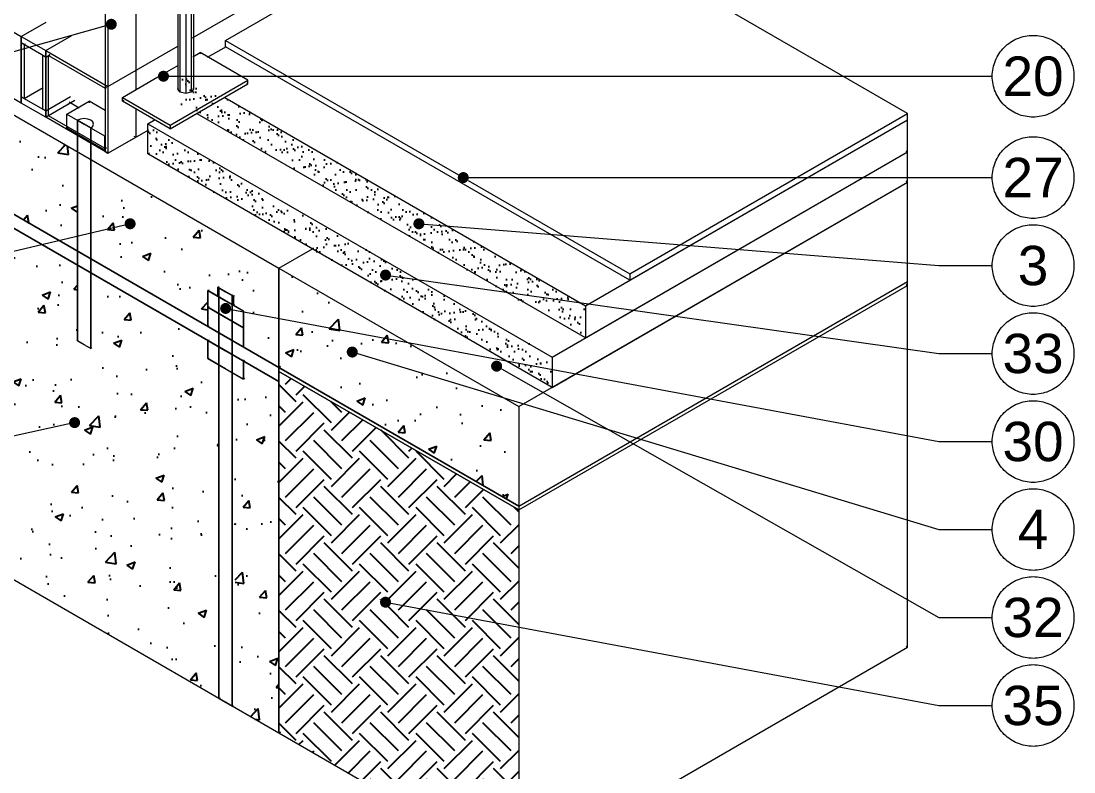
# Model space of a CAD drawing. Header units: millimetres. Extents: x 0 to 297, y 0 to 420.
# Drawn here: x 90.3 to 157.3, y 58.6 to 106.4 of the extents above; entities that cross this region are included whole.
import ezdxf

# ---------------------------------------------------------------- set-up
doc = ezdxf.new("R2010")
doc.units = ezdxf.units.MM
for name, color, linetype in [('1-CORTE-LINEAS', 7, 'Continuous'), ('2-DETALLES-ARISTAS', 7, 'Continuous'), ('2-DETALLES-RAYADOS', 8, 'Continuous'), ('3-TEXTOS', 7, 'Continuous')]:
    doc.layers.add(name, color=color, linetype=linetype)
doc.styles.add('ARIAL', font='arial.ttf')

msp = doc.modelspace()

# ---------------------------------------------------------------- hatches: boundary and pattern name
at = {"layer": '2-DETALLES-RAYADOS'}
h = msp.add_hatch(dxfattribs=at)
h.set_pattern_fill('AR-CONC', scale=0.03)
h.paths.add_polyline_path([(93.838, 91.765), (93.838, 98.093), (78.317, 107.054), (78.317, 100.726)])
h = msp.add_hatch(dxfattribs=at)
h.set_pattern_fill('AR-SAND', scale=0.02)
h.paths.add_polyline_path([(126.188, 88.275), (126.188, 88.275), (100.449, 103.135), (100.449, 101.094), (100.449, 101.094), (126.188, 86.233)])
h.paths.add_polyline_path([(115.929, 93.468), (115.924, 93.434), (115.916, 93.401), (115.904, 93.368), (115.89, 93.337), (115.872, 93.308), (115.852, 93.28), (115.829, 93.255), (115.803, 93.232), (115.776, 93.211), (115.746, 93.194), (115.715, 93.179), (115.683, 93.167), (115.649, 93.159), (115.616, 93.154), (115.581, 93.152), (115.547, 93.154), (115.513, 93.159), (115.48, 93.167), (115.447, 93.179), (115.416, 93.194), (115.387, 93.211), (115.359, 93.232), (115.334, 93.255), (115.31, 93.28), (115.29, 93.308), (115.273, 93.337), (115.258, 93.368), (115.246, 93.401), (115.238, 93.434), (115.233, 93.468), (115.231, 93.502), (115.233, 93.537), (115.238, 93.571), (115.246, 93.604), (115.258, 93.636), (115.273, 93.668), (115.29, 93.697), (115.31, 93.724), (115.334, 93.75), (115.359, 93.773), (115.387, 93.793), (115.416, 93.811), (115.447, 93.826), (115.48, 93.837), (115.513, 93.846), (115.547, 93.851), (115.581, 93.852), (115.616, 93.851), (115.649, 93.846), (115.683, 93.837), (115.715, 93.826), (115.746, 93.811), (115.776, 93.793), (115.803, 93.773), (115.829, 93.75), (115.852, 93.724), (115.872, 93.697), (115.89, 93.668), (115.904, 93.636), (115.916, 93.604), (115.924, 93.571), (115.929, 93.537), (115.931, 93.502)])
h = msp.add_hatch(dxfattribs=at)
h.set_pattern_fill('AR-CONC', scale=0.03)
h.paths.add_polyline_path([(93.838, 86.05), (93.838, 90.867), (83.926, 96.589), (78.317, 99.828), (78.317, 77.456), (102.854, 63.29), (102.854, 84.519), (102.146, 84.927), (102.146, 86.07), (102.854, 85.662), (102.854, 85.662), (94.862, 90.276), (94.862, 85.805), (94.817, 85.672), (94.686, 85.56), (93.838, 86.05)])
h.paths.add_polyline_path([(82.266, 87.555), (82.258, 87.522), (82.246, 87.49), (82.232, 87.459), (82.214, 87.429), (82.194, 87.402), (82.171, 87.376), (82.145, 87.353), (82.118, 87.333), (82.088, 87.315), (82.057, 87.3), (82.025, 87.289), (81.991, 87.28), (81.958, 87.275), (81.923, 87.274), (81.889, 87.275), (81.855, 87.28), (81.822, 87.289), (81.789, 87.3), (81.758, 87.315), (81.729, 87.333), (81.701, 87.353), (81.676, 87.376), (81.652, 87.402), (81.632, 87.429), (81.614, 87.459), (81.6, 87.49), (81.588, 87.522), (81.58, 87.555), (81.575, 87.589), (81.573, 87.624), (81.575, 87.658), (81.58, 87.692), (81.588, 87.725), (81.6, 87.758), (81.614, 87.789), (81.632, 87.818), (81.652, 87.846), (81.676, 87.871), (81.701, 87.894), (81.729, 87.915), (81.758, 87.932), (81.789, 87.947), (81.822, 87.959), (81.855, 87.967), (81.889, 87.972), (81.923, 87.974), (81.958, 87.972), (81.991, 87.967), (82.025, 87.959), (82.057, 87.947), (82.088, 87.932), (82.118, 87.915), (82.145, 87.894), (82.171, 87.871), (82.194, 87.846), (82.214, 87.818), (82.232, 87.789), (82.246, 87.758), (82.258, 87.725), (82.266, 87.692), (82.271, 87.658), (82.273, 87.624), (82.271, 87.589)])
h.paths.add_polyline_path([(94.009, 80.812), (94.004, 80.779), (93.996, 80.745), (93.984, 80.713), (93.97, 80.682), (93.952, 80.652), (93.932, 80.625), (93.908, 80.599), (93.883, 80.576), (93.855, 80.556), (93.826, 80.538), (93.795, 80.523), (93.762, 80.512), (93.729, 80.503), (93.695, 80.498), (93.661, 80.497), (93.627, 80.498), (93.593, 80.503), (93.56, 80.512), (93.527, 80.523), (93.496, 80.538), (93.466, 80.556), (93.439, 80.576), (93.414, 80.599), (93.39, 80.625), (93.37, 80.652), (93.352, 80.682), (93.338, 80.713), (93.326, 80.745), (93.318, 80.779), (93.313, 80.812), (93.311, 80.847), (93.313, 80.881), (93.318, 80.915), (93.326, 80.948), (93.338, 80.981), (93.352, 81.012), (93.37, 81.041), (93.39, 81.069), (93.414, 81.094), (93.439, 81.118), (93.466, 81.138), (93.496, 81.155), (93.527, 81.17), (93.56, 81.182), (93.593, 81.19), (93.627, 81.195), (93.661, 81.197), (93.695, 81.195), (93.729, 81.19), (93.762, 81.182), (93.795, 81.17), (93.826, 81.155), (93.855, 81.138), (93.883, 81.118), (93.908, 81.094), (93.932, 81.069), (93.952, 81.041), (93.97, 81.012), (93.984, 80.981), (93.996, 80.948), (94.004, 80.915), (94.009, 80.881), (94.011, 80.847)])
h = msp.add_hatch(dxfattribs=at)
h.set_pattern_fill('AR-SAND', scale=0.02)
h.paths.add_polyline_path([(124.067, 83.09), (124.067, 85.009), (98.328, 99.869), (98.328, 97.95), (124.067, 83.09)])
h.paths.add_polyline_path([(113.808, 90.202), (113.803, 90.168), (113.795, 90.135), (113.783, 90.103), (113.768, 90.071), (113.751, 90.042), (113.731, 90.015), (113.707, 89.989), (113.682, 89.966), (113.654, 89.945), (113.625, 89.928), (113.594, 89.913), (113.561, 89.901), (113.528, 89.893), (113.494, 89.888), (113.46, 89.886), (113.425, 89.888), (113.392, 89.893), (113.358, 89.901), (113.326, 89.913), (113.295, 89.928), (113.265, 89.945), (113.238, 89.966), (113.212, 89.989), (113.189, 90.015), (113.169, 90.042), (113.151, 90.071), (113.136, 90.103), (113.125, 90.135), (113.117, 90.168), (113.112, 90.202), (113.11, 90.236), (113.112, 90.271), (113.117, 90.305), (113.125, 90.338), (113.136, 90.37), (113.151, 90.402), (113.169, 90.431), (113.189, 90.458), (113.212, 90.484), (113.238, 90.507), (113.265, 90.528), (113.295, 90.545), (113.326, 90.56), (113.358, 90.571), (113.392, 90.58), (113.425, 90.585), (113.46, 90.586), (113.494, 90.585), (113.528, 90.58), (113.561, 90.571), (113.594, 90.56), (113.625, 90.545), (113.654, 90.528), (113.682, 90.507), (113.707, 90.484), (113.731, 90.458), (113.751, 90.431), (113.768, 90.402), (113.783, 90.37), (113.795, 90.338), (113.803, 90.305), (113.808, 90.271), (113.81, 90.236)])
h = msp.add_hatch(dxfattribs=at)
h.set_pattern_fill('AR-CONC', scale=0.03)
h.paths.add_polyline_path([(102.146, 86.968), (102.146, 88.193), (102.146, 89.254), (102.864, 89.493), (102.888, 89.493), (103.097, 89.563), (103.459, 89.563), (103.668, 89.493), (103.692, 89.493), (104.409, 89.254), (104.823, 88.84), (104.823, 88.362), (104.823, 88.362), (104.823, 88.362), (104.823, 88.362), (104.823, 87.779), (104.823, 87.779), (104.823, 87.301), (104.823, 87.301), (104.823, 87.301), (104.823, 86.076), (104.613, 85.866), (104.823, 85.656), (104.823, 85.423), (106.672, 84.355), (106.672, 90.683), (94.862, 97.502), (94.862, 91.174)])
h.paths.add_polyline_path([(97.532, 93.401), (97.52, 93.368), (97.505, 93.337), (97.488, 93.308), (97.467, 93.28), (97.444, 93.255), (97.418, 93.232), (97.391, 93.211), (97.362, 93.194), (97.33, 93.179), (97.298, 93.167), (97.265, 93.159), (97.231, 93.154), (97.197, 93.152), (97.162, 93.154), (97.128, 93.159), (97.095, 93.167), (97.063, 93.179), (97.031, 93.194), (97.002, 93.211), (96.975, 93.232), (96.949, 93.255), (96.926, 93.28), (96.905, 93.308), (96.888, 93.337), (96.873, 93.368), (96.861, 93.401), (96.853, 93.434), (96.848, 93.468), (96.847, 93.502), (96.848, 93.537), (96.853, 93.571), (96.861, 93.604), (96.873, 93.636), (96.888, 93.668), (96.905, 93.697), (96.926, 93.724), (96.949, 93.75), (96.975, 93.773), (97.002, 93.793), (97.031, 93.811), (97.063, 93.826), (97.095, 93.837), (97.128, 93.846), (97.162, 93.851), (97.197, 93.852), (97.231, 93.851), (97.265, 93.846), (97.298, 93.837), (97.33, 93.826), (97.362, 93.811), (97.391, 93.793), (97.418, 93.773), (97.444, 93.75), (97.467, 93.724), (97.488, 93.697), (97.505, 93.668), (97.52, 93.636), (97.532, 93.604), (97.54, 93.571), (97.545, 93.537), (97.547, 93.502), (97.545, 93.468), (97.54, 93.434)])
h = msp.add_hatch(dxfattribs=at)
h.set_pattern_fill('AR-CONC', scale=0.03)
h.paths.add_polyline_path([(106.672, 84.355), (106.672, 84.355), (121.945, 75.537), (121.945, 81.865), (121.945, 81.865), (121.945, 81.865), (121.945, 81.865), (106.672, 90.683), (106.672, 84.355), (106.672, 84.355)])
h.paths.add_polyline_path([(111.687, 85.303), (111.682, 85.269), (111.674, 85.236), (111.662, 85.204), (111.647, 85.172), (111.63, 85.143), (111.609, 85.116), (111.586, 85.09), (111.56, 85.067), (111.533, 85.046), (111.504, 85.029), (111.472, 85.014), (111.44, 85.002), (111.407, 84.994), (111.373, 84.989), (111.339, 84.987), (111.304, 84.989), (111.27, 84.994), (111.237, 85.002), (111.205, 85.014), (111.173, 85.029), (111.144, 85.046), (111.117, 85.067), (111.091, 85.09), (111.068, 85.116), (111.047, 85.143), (111.03, 85.172), (111.015, 85.204), (111.004, 85.236), (110.995, 85.269), (110.99, 85.303), (110.989, 85.337), (110.99, 85.372), (110.995, 85.406), (111.004, 85.439), (111.015, 85.471), (111.03, 85.503), (111.047, 85.532), (111.068, 85.559), (111.091, 85.585), (111.117, 85.608), (111.144, 85.629), (111.173, 85.646), (111.205, 85.661), (111.237, 85.673), (111.27, 85.681), (111.304, 85.686), (111.339, 85.687), (111.373, 85.686), (111.407, 85.681), (111.44, 85.672), (111.472, 85.661), (111.504, 85.646), (111.533, 85.629), (111.56, 85.608), (111.586, 85.585), (111.609, 85.559), (111.63, 85.532), (111.647, 85.503), (111.662, 85.471), (111.674, 85.439), (111.682, 85.406), (111.687, 85.372), (111.689, 85.337)])
h = msp.add_hatch(dxfattribs=at)
h.set_pattern_fill('AR-CONC', scale=0.03)
h.paths.add_polyline_path([(104.409, 84.764), (103.878, 85.07), (103.878, 85.07), (104.409, 84.764), (104.409, 83.62), (103.878, 83.927), (103.878, 63.045), (103.832, 62.912), (103.702, 62.8), (106.672, 61.085), (106.672, 61.085), (106.672, 83.457), (104.823, 84.525), (104.823, 84.035), (104.409, 83.62)])
h = msp.add_hatch(dxfattribs=at)
h.set_pattern_fill('EARTH', scale=0.4, angle=45)
h.paths.add_polyline_path([(106.672, 84.11), (106.672, 84.11), (106.672, 61.085), (121.945, 52.267), (121.945, 75.292)])
h.paths.add_polyline_path([(113.808, 69.381), (113.803, 69.348), (113.795, 69.314), (113.783, 69.282), (113.768, 69.251), (113.751, 69.221), (113.731, 69.194), (113.707, 69.168), (113.682, 69.145), (113.654, 69.125), (113.625, 69.107), (113.594, 69.093), (113.561, 69.081), (113.528, 69.073), (113.494, 69.068), (113.46, 69.066), (113.425, 69.068), (113.392, 69.073), (113.358, 69.081), (113.326, 69.093), (113.295, 69.107), (113.265, 69.125), (113.238, 69.145), (113.212, 69.168), (113.189, 69.194), (113.169, 69.221), (113.151, 69.251), (113.136, 69.282), (113.125, 69.314), (113.117, 69.348), (113.112, 69.381), (113.11, 69.416), (113.112, 69.45), (113.117, 69.484), (113.125, 69.517), (113.136, 69.55), (113.151, 69.581), (113.169, 69.61), (113.189, 69.638), (113.212, 69.663), (113.238, 69.687), (113.265, 69.707), (113.295, 69.725), (113.326, 69.739), (113.358, 69.751), (113.392, 69.759), (113.425, 69.764), (113.46, 69.766), (113.494, 69.764), (113.528, 69.759), (113.561, 69.751), (113.594, 69.739), (113.625, 69.725), (113.654, 69.707), (113.682, 69.687), (113.707, 69.663), (113.731, 69.638), (113.751, 69.61), (113.768, 69.581), (113.783, 69.55), (113.795, 69.517), (113.803, 69.484), (113.808, 69.45), (113.81, 69.416)])
at = {"layer": '3-TEXTOS'}
h = msp.add_hatch(color=7, dxfattribs=at)
h.dxf.hatch_style = 1
h.paths.add_polyline_path([(96.344, 106.199), (96.343, 106.164), (96.338, 106.131), (96.329, 106.097), (96.318, 106.065), (96.303, 106.034), (96.285, 106.004), (96.265, 105.977), (96.242, 105.951), (96.216, 105.928), (96.189, 105.908), (96.16, 105.89), (96.128, 105.875), (96.096, 105.864), (96.063, 105.855), (96.029, 105.85), (95.994, 105.849), (95.96, 105.85), (95.926, 105.855), (95.893, 105.864), (95.86, 105.875), (95.829, 105.89), (95.8, 105.908), (95.772, 105.928), (95.747, 105.951), (95.724, 105.977), (95.703, 106.004), (95.686, 106.034), (95.671, 106.065), (95.659, 106.097), (95.651, 106.131), (95.646, 106.164), (95.644, 106.199), (95.646, 106.233), (95.651, 106.267), (95.659, 106.3), (95.671, 106.333), (95.686, 106.364), (95.703, 106.393), (95.724, 106.421), (95.747, 106.446), (95.772, 106.47), (95.8, 106.49), (95.829, 106.507), (95.86, 106.522), (95.893, 106.534), (95.926, 106.542), (95.96, 106.547), (95.994, 106.549), (96.029, 106.547), (96.063, 106.542), (96.096, 106.534), (96.128, 106.522), (96.16, 106.507), (96.189, 106.49), (96.216, 106.47), (96.242, 106.446), (96.265, 106.421), (96.285, 106.393), (96.303, 106.364), (96.318, 106.333), (96.329, 106.3), (96.338, 106.267), (96.343, 106.233)])
h = msp.add_hatch(color=7, dxfattribs=at)
h.dxf.hatch_style = 1
h.paths.add_polyline_path([(99.668, 102.892), (99.666, 102.858), (99.661, 102.824), (99.653, 102.791), (99.641, 102.758), (99.626, 102.727), (99.609, 102.698), (99.588, 102.67), (99.565, 102.645), (99.54, 102.621), (99.512, 102.601), (99.483, 102.583), (99.452, 102.569), (99.419, 102.557), (99.386, 102.549), (99.352, 102.544), (99.318, 102.542), (99.283, 102.544), (99.25, 102.549), (99.216, 102.557), (99.184, 102.569), (99.153, 102.583), (99.123, 102.601), (99.096, 102.621), (99.07, 102.645), (99.047, 102.67), (99.027, 102.698), (99.009, 102.727), (98.994, 102.758), (98.983, 102.791), (98.974, 102.824), (98.969, 102.858), (98.968, 102.892), (98.969, 102.926), (98.974, 102.96), (98.983, 102.993), (98.994, 103.026), (99.009, 103.057), (99.027, 103.087), (99.047, 103.114), (99.07, 103.14), (99.096, 103.163), (99.123, 103.183), (99.153, 103.201), (99.184, 103.215), (99.216, 103.227), (99.25, 103.235), (99.283, 103.24), (99.318, 103.242), (99.352, 103.24), (99.386, 103.235), (99.419, 103.227), (99.452, 103.215), (99.483, 103.201), (99.512, 103.183), (99.54, 103.163), (99.565, 103.14), (99.588, 103.114), (99.609, 103.087), (99.626, 103.057), (99.641, 103.026), (99.653, 102.993), (99.661, 102.96), (99.666, 102.926)])
h = msp.add_hatch(color=7, dxfattribs=at)
h.dxf.hatch_style = 1
h.paths.add_polyline_path([(118.76, 96.442), (118.758, 96.407), (118.753, 96.373), (118.745, 96.34), (118.733, 96.308), (118.718, 96.277), (118.701, 96.247), (118.68, 96.22), (118.657, 96.194), (118.631, 96.171), (118.604, 96.151), (118.575, 96.133), (118.543, 96.118), (118.511, 96.107), (118.478, 96.098), (118.444, 96.093), (118.41, 96.092), (118.375, 96.093), (118.341, 96.098), (118.308, 96.107), (118.276, 96.118), (118.244, 96.133), (118.215, 96.151), (118.188, 96.171), (118.162, 96.194), (118.139, 96.22), (118.118, 96.247), (118.101, 96.277), (118.086, 96.308), (118.075, 96.34), (118.066, 96.373), (118.061, 96.407), (118.06, 96.442), (118.061, 96.476), (118.066, 96.51), (118.075, 96.543), (118.086, 96.576), (118.101, 96.607), (118.118, 96.636), (118.139, 96.664), (118.162, 96.689), (118.188, 96.712), (118.215, 96.733), (118.244, 96.75), (118.276, 96.765), (118.308, 96.777), (118.341, 96.785), (118.375, 96.79), (118.41, 96.792), (118.444, 96.79), (118.478, 96.785), (118.511, 96.777), (118.543, 96.765), (118.575, 96.75), (118.604, 96.733), (118.631, 96.712), (118.657, 96.689), (118.68, 96.664), (118.701, 96.636), (118.718, 96.607), (118.733, 96.576), (118.745, 96.543), (118.753, 96.51), (118.758, 96.476)])
h = msp.add_hatch(color=7, dxfattribs=at)
h.dxf.hatch_style = 1
h.paths.add_polyline_path([(97.547, 93.502), (97.545, 93.468), (97.54, 93.434), (97.532, 93.401), (97.52, 93.368), (97.505, 93.337), (97.488, 93.308), (97.467, 93.28), (97.444, 93.255), (97.418, 93.232), (97.391, 93.211), (97.362, 93.194), (97.33, 93.179), (97.298, 93.167), (97.265, 93.159), (97.231, 93.154), (97.197, 93.152), (97.162, 93.154), (97.128, 93.159), (97.095, 93.167), (97.063, 93.179), (97.031, 93.194), (97.002, 93.211), (96.975, 93.232), (96.949, 93.255), (96.926, 93.28), (96.905, 93.308), (96.888, 93.337), (96.873, 93.368), (96.861, 93.401), (96.853, 93.434), (96.848, 93.468), (96.847, 93.502), (96.848, 93.537), (96.853, 93.571), (96.861, 93.604), (96.873, 93.636), (96.888, 93.668), (96.905, 93.697), (96.926, 93.724), (96.949, 93.75), (96.975, 93.773), (97.002, 93.793), (97.031, 93.811), (97.063, 93.826), (97.095, 93.837), (97.128, 93.846), (97.162, 93.851), (97.197, 93.852), (97.231, 93.851), (97.265, 93.846), (97.298, 93.837), (97.33, 93.826), (97.362, 93.811), (97.391, 93.793), (97.418, 93.773), (97.444, 93.75), (97.467, 93.724), (97.488, 93.697), (97.505, 93.668), (97.52, 93.636), (97.532, 93.604), (97.54, 93.571), (97.545, 93.537)])
h = msp.add_hatch(color=7, dxfattribs=at)
h.dxf.hatch_style = 1
h.paths.add_polyline_path([(115.931, 93.502), (115.929, 93.468), (115.924, 93.434), (115.916, 93.401), (115.904, 93.368), (115.89, 93.337), (115.872, 93.308), (115.852, 93.28), (115.829, 93.255), (115.803, 93.232), (115.776, 93.211), (115.746, 93.194), (115.715, 93.179), (115.683, 93.167), (115.649, 93.159), (115.616, 93.154), (115.581, 93.152), (115.547, 93.154), (115.513, 93.159), (115.48, 93.167), (115.447, 93.179), (115.416, 93.194), (115.387, 93.211), (115.359, 93.232), (115.334, 93.255), (115.31, 93.28), (115.29, 93.308), (115.273, 93.337), (115.258, 93.368), (115.246, 93.401), (115.238, 93.434), (115.233, 93.468), (115.231, 93.502), (115.233, 93.537), (115.238, 93.571), (115.246, 93.604), (115.258, 93.636), (115.273, 93.668), (115.29, 93.697), (115.31, 93.724), (115.334, 93.75), (115.359, 93.773), (115.387, 93.793), (115.416, 93.811), (115.447, 93.826), (115.48, 93.837), (115.513, 93.846), (115.547, 93.851), (115.581, 93.852), (115.616, 93.851), (115.649, 93.846), (115.683, 93.837), (115.715, 93.826), (115.746, 93.811), (115.776, 93.793), (115.803, 93.773), (115.829, 93.75), (115.852, 93.724), (115.872, 93.697), (115.89, 93.668), (115.904, 93.636), (115.916, 93.604), (115.924, 93.571), (115.929, 93.537)])
h = msp.add_hatch(color=7, dxfattribs=at)
h.dxf.hatch_style = 1
h.paths.add_polyline_path([(113.81, 90.236), (113.808, 90.202), (113.803, 90.168), (113.795, 90.135), (113.783, 90.103), (113.768, 90.071), (113.751, 90.042), (113.731, 90.015), (113.707, 89.989), (113.682, 89.966), (113.654, 89.945), (113.625, 89.928), (113.594, 89.913), (113.561, 89.901), (113.528, 89.893), (113.494, 89.888), (113.46, 89.886), (113.425, 89.888), (113.392, 89.893), (113.358, 89.901), (113.326, 89.913), (113.295, 89.928), (113.265, 89.945), (113.238, 89.966), (113.212, 89.989), (113.189, 90.015), (113.169, 90.042), (113.151, 90.071), (113.136, 90.103), (113.125, 90.135), (113.117, 90.168), (113.112, 90.202), (113.11, 90.236), (113.112, 90.271), (113.117, 90.305), (113.125, 90.338), (113.136, 90.37), (113.151, 90.402), (113.169, 90.431), (113.189, 90.458), (113.212, 90.484), (113.238, 90.507), (113.265, 90.528), (113.295, 90.545), (113.326, 90.56), (113.358, 90.571), (113.392, 90.58), (113.425, 90.585), (113.46, 90.586), (113.494, 90.585), (113.528, 90.58), (113.561, 90.571), (113.594, 90.56), (113.625, 90.545), (113.654, 90.528), (113.682, 90.507), (113.707, 90.484), (113.731, 90.458), (113.751, 90.431), (113.768, 90.402), (113.783, 90.37), (113.795, 90.338), (113.803, 90.305), (113.808, 90.271)])
h = msp.add_hatch(color=7, dxfattribs=at)
h.dxf.hatch_style = 1
h.paths.add_polyline_path([(103.628, 88.114), (103.626, 88.079), (103.621, 88.045), (103.613, 88.012), (103.601, 87.98), (103.586, 87.948), (103.569, 87.919), (103.548, 87.892), (103.525, 87.866), (103.5, 87.843), (103.472, 87.823), (103.443, 87.805), (103.412, 87.79), (103.379, 87.779), (103.346, 87.77), (103.312, 87.765), (103.278, 87.764), (103.243, 87.765), (103.209, 87.77), (103.176, 87.779), (103.144, 87.79), (103.112, 87.805), (103.083, 87.823), (103.056, 87.843), (103.03, 87.866), (103.007, 87.892), (102.987, 87.919), (102.969, 87.948), (102.954, 87.98), (102.943, 88.012), (102.934, 88.045), (102.929, 88.079), (102.928, 88.114), (102.929, 88.148), (102.934, 88.182), (102.943, 88.215), (102.954, 88.248), (102.969, 88.279), (102.987, 88.308), (103.007, 88.335), (103.03, 88.361), (103.056, 88.384), (103.083, 88.405), (103.112, 88.422), (103.144, 88.437), (103.176, 88.449), (103.209, 88.457), (103.243, 88.462), (103.278, 88.464), (103.312, 88.462), (103.346, 88.457), (103.379, 88.449), (103.412, 88.437), (103.443, 88.422), (103.472, 88.405), (103.5, 88.384), (103.525, 88.361), (103.548, 88.335), (103.569, 88.308), (103.586, 88.279), (103.601, 88.247), (103.613, 88.215), (103.621, 88.182), (103.626, 88.148)])
h = msp.add_hatch(color=7, dxfattribs=at)
h.dxf.hatch_style = 1
h.paths.add_polyline_path([(111.689, 85.337), (111.687, 85.303), (111.682, 85.269), (111.674, 85.236), (111.662, 85.204), (111.647, 85.172), (111.63, 85.143), (111.609, 85.116), (111.586, 85.09), (111.56, 85.067), (111.533, 85.046), (111.504, 85.029), (111.472, 85.014), (111.44, 85.002), (111.407, 84.994), (111.373, 84.989), (111.339, 84.987), (111.304, 84.989), (111.27, 84.994), (111.237, 85.002), (111.205, 85.014), (111.173, 85.029), (111.144, 85.046), (111.117, 85.067), (111.091, 85.09), (111.068, 85.116), (111.047, 85.143), (111.03, 85.172), (111.015, 85.204), (111.004, 85.236), (110.995, 85.269), (110.99, 85.303), (110.989, 85.337), (110.99, 85.372), (110.995, 85.406), (111.004, 85.439), (111.015, 85.471), (111.03, 85.503), (111.047, 85.532), (111.068, 85.559), (111.091, 85.585), (111.117, 85.608), (111.144, 85.629), (111.173, 85.646), (111.205, 85.661), (111.237, 85.673), (111.27, 85.681), (111.304, 85.686), (111.339, 85.687), (111.373, 85.686), (111.407, 85.681), (111.44, 85.672), (111.472, 85.661), (111.504, 85.646), (111.533, 85.629), (111.56, 85.608), (111.586, 85.585), (111.609, 85.559), (111.63, 85.532), (111.647, 85.503), (111.662, 85.471), (111.674, 85.439), (111.682, 85.406), (111.687, 85.372)])
h = msp.add_hatch(color=7, dxfattribs=at)
h.dxf.hatch_style = 1
h.paths.add_polyline_path([(120.881, 84.439), (120.879, 84.405), (120.874, 84.371), (120.866, 84.338), (120.854, 84.305), (120.839, 84.274), (120.822, 84.245), (120.802, 84.217), (120.778, 84.192), (120.753, 84.169), (120.725, 84.148), (120.696, 84.131), (120.665, 84.116), (120.632, 84.104), (120.599, 84.096), (120.565, 84.091), (120.531, 84.089), (120.496, 84.091), (120.463, 84.096), (120.429, 84.104), (120.397, 84.116), (120.366, 84.131), (120.336, 84.148), (120.309, 84.169), (120.283, 84.192), (120.26, 84.217), (120.24, 84.245), (120.222, 84.274), (120.207, 84.305), (120.196, 84.338), (120.188, 84.371), (120.183, 84.405), (120.181, 84.439), (120.183, 84.474), (120.188, 84.508), (120.196, 84.541), (120.207, 84.573), (120.222, 84.605), (120.24, 84.634), (120.26, 84.661), (120.283, 84.687), (120.309, 84.71), (120.336, 84.73), (120.366, 84.748), (120.397, 84.763), (120.429, 84.774), (120.463, 84.783), (120.496, 84.788), (120.531, 84.789), (120.565, 84.788), (120.599, 84.783), (120.632, 84.774), (120.665, 84.763), (120.696, 84.748), (120.725, 84.73), (120.753, 84.71), (120.778, 84.687), (120.802, 84.661), (120.822, 84.634), (120.839, 84.605), (120.854, 84.573), (120.866, 84.541), (120.874, 84.508), (120.879, 84.474)])
h = msp.add_hatch(color=7, dxfattribs=at)
h.dxf.hatch_style = 1
h.paths.add_polyline_path([(94.011, 80.847), (94.009, 80.812), (94.004, 80.779), (93.996, 80.745), (93.984, 80.713), (93.97, 80.682), (93.952, 80.652), (93.932, 80.625), (93.908, 80.599), (93.883, 80.576), (93.855, 80.556), (93.826, 80.538), (93.795, 80.523), (93.762, 80.512), (93.729, 80.503), (93.695, 80.498), (93.661, 80.497), (93.627, 80.498), (93.593, 80.503), (93.56, 80.512), (93.527, 80.523), (93.496, 80.538), (93.466, 80.556), (93.439, 80.576), (93.414, 80.599), (93.39, 80.625), (93.37, 80.652), (93.352, 80.682), (93.338, 80.713), (93.326, 80.745), (93.318, 80.779), (93.313, 80.812), (93.311, 80.847), (93.313, 80.881), (93.318, 80.915), (93.326, 80.948), (93.338, 80.981), (93.352, 81.012), (93.37, 81.041), (93.39, 81.069), (93.414, 81.094), (93.439, 81.118), (93.466, 81.138), (93.496, 81.155), (93.527, 81.17), (93.56, 81.182), (93.593, 81.19), (93.627, 81.195), (93.661, 81.197), (93.695, 81.195), (93.729, 81.19), (93.762, 81.182), (93.795, 81.17), (93.826, 81.155), (93.855, 81.138), (93.883, 81.118), (93.908, 81.094), (93.932, 81.069), (93.952, 81.041), (93.97, 81.012), (93.984, 80.981), (93.996, 80.948), (94.004, 80.915), (94.009, 80.881)])
h = msp.add_hatch(color=7, dxfattribs=at)
h.dxf.hatch_style = 1
h.paths.add_polyline_path([(113.81, 69.416), (113.808, 69.381), (113.803, 69.348), (113.795, 69.314), (113.783, 69.282), (113.768, 69.251), (113.751, 69.221), (113.731, 69.194), (113.707, 69.168), (113.682, 69.145), (113.654, 69.125), (113.625, 69.107), (113.594, 69.093), (113.561, 69.081), (113.528, 69.073), (113.494, 69.068), (113.46, 69.066), (113.425, 69.068), (113.392, 69.073), (113.358, 69.081), (113.326, 69.093), (113.295, 69.107), (113.265, 69.125), (113.238, 69.145), (113.212, 69.168), (113.189, 69.194), (113.169, 69.221), (113.151, 69.251), (113.136, 69.282), (113.125, 69.314), (113.117, 69.348), (113.112, 69.381), (113.11, 69.416), (113.112, 69.45), (113.117, 69.484), (113.125, 69.517), (113.136, 69.55), (113.151, 69.581), (113.169, 69.61), (113.189, 69.638), (113.212, 69.663), (113.238, 69.687), (113.265, 69.707), (113.295, 69.725), (113.326, 69.739), (113.358, 69.751), (113.392, 69.759), (113.425, 69.764), (113.46, 69.766), (113.494, 69.764), (113.528, 69.759), (113.561, 69.751), (113.594, 69.739), (113.625, 69.725), (113.654, 69.707), (113.682, 69.687), (113.707, 69.663), (113.731, 69.638), (113.751, 69.61), (113.768, 69.581), (113.783, 69.55), (113.795, 69.517), (113.803, 69.484), (113.808, 69.45)])

# ---------------------------------------------------------------- linework, layer by layer
at = {"layer": '1-CORTE-LINEAS', "color": 7, "lineweight": 18}
for points in [[(157.294, 102.892), (157.29, 102.764), (157.281, 102.637), (157.265, 102.511), (157.244, 102.385), (157.216, 102.26), (157.182, 102.137), (157.142, 102.016), (157.096, 101.897), (157.044, 101.78), (156.987, 101.666), (156.924, 101.556), (156.855, 101.448), (156.782, 101.343), (156.703, 101.243), (156.62, 101.146), (156.532, 101.054), (156.439, 100.965), (156.343, 100.882), (156.242, 100.804), (156.138, 100.73), (156.03, 100.662), (155.919, 100.599), (155.805, 100.542), (155.689, 100.49), (155.569, 100.444), (155.448, 100.404), (155.325, 100.37), (155.201, 100.342), (155.075, 100.32), (154.948, 100.305), (154.821, 100.295), (154.694, 100.292), (154.566, 100.295), (154.439, 100.305), (154.312, 100.32), (154.186, 100.342), (154.062, 100.37), (153.939, 100.404), (153.818, 100.444), (153.699, 100.49), (153.582, 100.542), (153.468, 100.599), (153.357, 100.662), (153.249, 100.73), (153.145, 100.804), (153.044, 100.882), (152.948, 100.965), (152.855, 101.054), (152.767, 101.146), (152.684, 101.243), (152.605, 101.343), (152.532, 101.448), (152.463, 101.556), (152.401, 101.666), (152.343, 101.78), (152.291, 101.897), (152.245, 102.016), (152.206, 102.137), (152.172, 102.26), (152.144, 102.385), (152.122, 102.511), (152.106, 102.637), (152.097, 102.764), (152.094, 102.892), (152.097, 103.02), (152.106, 103.147), (152.122, 103.273), (152.144, 103.399), (152.172, 103.524), (152.206, 103.647), (152.246, 103.768), (152.292, 103.887), (152.343, 104.004), (152.401, 104.118), (152.463, 104.229), (152.532, 104.336), (152.605, 104.441), (152.684, 104.541), (152.767, 104.638), (152.855, 104.73), (152.948, 104.819), (153.044, 104.902), (153.145, 104.98), (153.249, 105.054), (153.357, 105.122), (153.468, 105.185), (153.582, 105.242), (153.699, 105.294), (153.818, 105.34), (153.939, 105.38), (154.062, 105.414), (154.186, 105.442), (154.312, 105.464), (154.439, 105.48), (154.566, 105.489), (154.694, 105.492), (154.821, 105.489), (154.948, 105.48), (155.075, 105.464), (155.201, 105.442), (155.325, 105.414), (155.448, 105.38), (155.569, 105.34), (155.689, 105.294), (155.805, 105.242), (155.919, 105.185), (156.03, 105.122), (156.138, 105.054), (156.242, 104.98), (156.343, 104.902), (156.439, 104.819), (156.532, 104.73), (156.62, 104.638), (156.703, 104.541), (156.782, 104.441), (156.855, 104.336), (156.924, 104.229), (156.987, 104.118), (157.044, 104.004), (157.096, 103.887), (157.142, 103.768), (157.182, 103.647), (157.216, 103.524), (157.244, 103.399), (157.265, 103.273), (157.281, 103.147), (157.29, 103.02), (157.294, 102.892)], [(157.294, 96.442), (157.29, 96.314), (157.281, 96.187), (157.265, 96.06), (157.244, 95.935), (157.216, 95.81), (157.182, 95.687), (157.142, 95.566), (157.096, 95.447), (157.044, 95.33), (156.987, 95.216), (156.924, 95.105), (156.855, 94.997), (156.782, 94.893), (156.703, 94.792), (156.62, 94.696), (156.532, 94.603), (156.439, 94.515), (156.343, 94.432), (156.242, 94.353), (156.138, 94.28), (156.03, 94.212), (155.919, 94.149), (155.805, 94.091), (155.689, 94.04), (155.569, 93.994), (155.448, 93.954), (155.325, 93.92), (155.201, 93.892), (155.075, 93.87), (154.948, 93.854), (154.821, 93.845), (154.694, 93.842), (154.566, 93.845), (154.439, 93.854), (154.312, 93.87), (154.186, 93.892), (154.062, 93.92), (153.939, 93.954), (153.818, 93.994), (153.699, 94.04), (153.582, 94.091), (153.468, 94.149), (153.357, 94.212), (153.249, 94.28), (153.145, 94.353), (153.044, 94.432), (152.948, 94.515), (152.855, 94.603), (152.767, 94.696), (152.684, 94.792), (152.605, 94.893), (152.532, 94.997), (152.463, 95.105), (152.401, 95.216), (152.343, 95.33), (152.291, 95.447), (152.245, 95.566), (152.206, 95.687), (152.172, 95.81), (152.144, 95.935), (152.122, 96.06), (152.106, 96.187), (152.097, 96.314), (152.094, 96.442), (152.097, 96.569), (152.106, 96.697), (152.122, 96.823), (152.144, 96.949), (152.172, 97.074), (152.206, 97.197), (152.246, 97.318), (152.292, 97.437), (152.343, 97.554), (152.401, 97.667), (152.463, 97.778), (152.532, 97.886), (152.605, 97.991), (152.684, 98.091), (152.767, 98.188), (152.855, 98.28), (152.948, 98.368), (153.044, 98.452), (153.145, 98.53), (153.249, 98.604), (153.357, 98.672), (153.468, 98.735), (153.582, 98.792), (153.699, 98.844), (153.818, 98.89), (153.939, 98.93), (154.062, 98.964), (154.186, 98.992), (154.312, 99.014), (154.439, 99.029), (154.566, 99.039), (154.694, 99.042), (154.821, 99.039), (154.948, 99.029), (155.075, 99.014), (155.201, 98.992), (155.325, 98.964), (155.448, 98.93), (155.569, 98.89), (155.689, 98.844), (155.805, 98.792), (155.919, 98.735), (156.03, 98.672), (156.138, 98.604), (156.242, 98.53), (156.343, 98.452), (156.439, 98.368), (156.532, 98.28), (156.62, 98.188), (156.703, 98.091), (156.782, 97.991), (156.855, 97.886), (156.924, 97.778), (156.987, 97.667), (157.044, 97.554), (157.096, 97.437), (157.142, 97.318), (157.182, 97.197), (157.216, 97.074), (157.244, 96.949), (157.265, 96.823), (157.281, 96.697), (157.29, 96.569), (157.294, 96.442)], [(157.294, 90.842), (157.29, 90.714), (157.281, 90.587), (157.265, 90.46), (157.244, 90.335), (157.216, 90.21), (157.182, 90.087), (157.142, 89.966), (157.096, 89.847), (157.044, 89.73), (156.987, 89.616), (156.924, 89.505), (156.855, 89.397), (156.782, 89.293), (156.703, 89.192), (156.62, 89.096), (156.532, 89.003), (156.439, 88.915), (156.343, 88.832), (156.242, 88.754), (156.138, 88.68), (156.03, 88.612), (155.919, 88.549), (155.805, 88.492), (155.689, 88.44), (155.569, 88.394), (155.448, 88.354), (155.325, 88.32), (155.201, 88.292), (155.075, 88.27), (154.948, 88.254), (154.821, 88.245), (154.694, 88.242), (154.566, 88.245), (154.439, 88.254), (154.312, 88.27), (154.186, 88.292), (154.062, 88.32), (153.939, 88.354), (153.818, 88.394), (153.699, 88.44), (153.582, 88.491), (153.468, 88.549), (153.357, 88.612), (153.249, 88.68), (153.145, 88.754), (153.044, 88.832), (152.948, 88.915), (152.855, 89.003), (152.767, 89.096), (152.684, 89.192), (152.605, 89.293), (152.532, 89.397), (152.463, 89.505), (152.401, 89.616), (152.343, 89.73), (152.291, 89.847), (152.245, 89.966), (152.206, 90.087), (152.172, 90.21), (152.144, 90.335), (152.122, 90.46), (152.106, 90.587), (152.097, 90.714), (152.094, 90.842), (152.097, 90.97), (152.106, 91.097), (152.122, 91.223), (152.144, 91.349), (152.172, 91.474), (152.206, 91.597), (152.246, 91.718), (152.292, 91.837), (152.343, 91.954), (152.401, 92.067), (152.463, 92.178), (152.532, 92.286), (152.605, 92.391), (152.684, 92.491), (152.767, 92.588), (152.855, 92.68), (152.948, 92.768), (153.044, 92.852), (153.145, 92.93), (153.249, 93.004), (153.357, 93.072), (153.468, 93.135), (153.582, 93.192), (153.699, 93.244), (153.818, 93.29), (153.939, 93.33), (154.062, 93.364), (154.186, 93.392), (154.312, 93.414), (154.439, 93.429), (154.566, 93.439), (154.694, 93.442), (154.821, 93.439), (154.948, 93.429), (155.075, 93.414), (155.201, 93.392), (155.325, 93.364), (155.448, 93.33), (155.569, 93.29), (155.689, 93.244), (155.805, 93.192), (155.919, 93.135), (156.03, 93.072), (156.138, 93.004), (156.242, 92.93), (156.343, 92.852), (156.439, 92.768), (156.532, 92.68), (156.62, 92.588), (156.703, 92.491), (156.782, 92.391), (156.855, 92.286), (156.924, 92.178), (156.987, 92.067), (157.044, 91.954), (157.096, 91.837), (157.142, 91.718), (157.182, 91.597), (157.216, 91.474), (157.244, 91.349), (157.265, 91.223), (157.281, 91.097), (157.29, 90.97), (157.294, 90.842)], [(157.294, 85.242), (157.29, 85.114), (157.281, 84.987), (157.265, 84.86), (157.244, 84.735), (157.216, 84.61), (157.182, 84.487), (157.142, 84.366), (157.096, 84.247), (157.044, 84.13), (156.987, 84.016), (156.924, 83.905), (156.855, 83.797), (156.782, 83.693), (156.703, 83.592), (156.62, 83.496), (156.532, 83.403), (156.439, 83.315), (156.343, 83.232), (156.242, 83.154), (156.138, 83.08), (156.03, 83.012), (155.919, 82.949), (155.805, 82.892), (155.689, 82.84), (155.569, 82.794), (155.448, 82.754), (155.325, 82.72), (155.201, 82.692), (155.075, 82.67), (154.948, 82.654), (154.821, 82.645), (154.694, 82.642), (154.566, 82.645), (154.439, 82.654), (154.312, 82.67), (154.186, 82.692), (154.062, 82.72), (153.939, 82.754), (153.818, 82.794), (153.699, 82.84), (153.582, 82.892), (153.468, 82.949), (153.357, 83.012), (153.249, 83.08), (153.145, 83.154), (153.044, 83.232), (152.948, 83.315), (152.855, 83.403), (152.767, 83.496), (152.684, 83.592), (152.605, 83.693), (152.532, 83.797), (152.463, 83.905), (152.401, 84.016), (152.343, 84.13), (152.291, 84.247), (152.245, 84.366), (152.206, 84.487), (152.172, 84.61), (152.144, 84.735), (152.122, 84.86), (152.106, 84.987), (152.097, 85.114), (152.094, 85.242), (152.097, 85.37), (152.106, 85.497), (152.122, 85.623), (152.144, 85.749), (152.172, 85.874), (152.206, 85.997), (152.246, 86.118), (152.292, 86.237), (152.343, 86.354), (152.401, 86.468), (152.463, 86.578), (152.532, 86.686), (152.605, 86.791), (152.684, 86.891), (152.767, 86.988), (152.855, 87.08), (152.948, 87.168), (153.044, 87.252), (153.145, 87.33), (153.249, 87.404), (153.357, 87.472), (153.468, 87.535), (153.582, 87.592), (153.699, 87.644), (153.818, 87.69), (153.939, 87.73), (154.062, 87.764), (154.186, 87.792), (154.312, 87.814), (154.439, 87.829), (154.566, 87.839), (154.694, 87.842), (154.821, 87.839), (154.948, 87.829), (155.075, 87.814), (155.201, 87.792), (155.325, 87.764), (155.448, 87.73), (155.569, 87.69), (155.689, 87.644), (155.805, 87.592), (155.919, 87.535), (156.03, 87.472), (156.138, 87.404), (156.242, 87.33), (156.343, 87.252), (156.439, 87.168), (156.532, 87.08), (156.62, 86.988), (156.703, 86.891), (156.782, 86.791), (156.855, 86.686), (156.924, 86.578), (156.987, 86.468), (157.044, 86.354), (157.096, 86.237), (157.142, 86.118), (157.182, 85.997), (157.216, 85.874), (157.244, 85.749), (157.265, 85.623), (157.281, 85.497), (157.29, 85.37), (157.294, 85.242)], [(157.294, 79.642), (157.29, 79.514), (157.281, 79.387), (157.265, 79.261), (157.244, 79.135), (157.216, 79.01), (157.182, 78.887), (157.142, 78.766), (157.096, 78.647), (157.044, 78.53), (156.987, 78.416), (156.924, 78.305), (156.855, 78.197), (156.782, 78.093), (156.703, 77.992), (156.62, 77.896), (156.532, 77.803), (156.439, 77.715), (156.343, 77.632), (156.242, 77.554), (156.138, 77.48), (156.03, 77.412), (155.919, 77.349), (155.805, 77.292), (155.689, 77.24), (155.569, 77.194), (155.448, 77.154), (155.325, 77.12), (155.201, 77.092), (155.075, 77.07), (154.948, 77.054), (154.821, 77.045), (154.694, 77.042), (154.566, 77.045), (154.439, 77.054), (154.312, 77.07), (154.186, 77.092), (154.062, 77.12), (153.939, 77.154), (153.818, 77.194), (153.699, 77.24), (153.582, 77.292), (153.468, 77.349), (153.357, 77.412), (153.249, 77.48), (153.145, 77.554), (153.044, 77.632), (152.948, 77.715), (152.855, 77.803), (152.767, 77.896), (152.684, 77.992), (152.605, 78.093), (152.532, 78.197), (152.463, 78.305), (152.401, 78.416), (152.343, 78.53), (152.291, 78.647), (152.245, 78.766), (152.206, 78.887), (152.172, 79.01), (152.144, 79.135), (152.122, 79.261), (152.106, 79.387), (152.097, 79.514), (152.094, 79.642), (152.097, 79.77), (152.106, 79.897), (152.122, 80.023), (152.144, 80.149), (152.172, 80.274), (152.206, 80.397), (152.246, 80.518), (152.292, 80.637), (152.343, 80.754), (152.401, 80.868), (152.463, 80.978), (152.532, 81.086), (152.605, 81.191), (152.684, 81.291), (152.767, 81.388), (152.855, 81.48), (152.948, 81.568), (153.044, 81.652), (153.145, 81.73), (153.249, 81.804), (153.357, 81.872), (153.468, 81.935), (153.582, 81.992), (153.699, 82.044), (153.818, 82.09), (153.939, 82.13), (154.062, 82.164), (154.186, 82.192), (154.312, 82.214), (154.439, 82.229), (154.566, 82.239), (154.694, 82.242), (154.821, 82.239), (154.948, 82.229), (155.075, 82.214), (155.201, 82.192), (155.325, 82.164), (155.448, 82.13), (155.569, 82.09), (155.689, 82.044), (155.805, 81.992), (155.919, 81.935), (156.03, 81.872), (156.138, 81.804), (156.242, 81.73), (156.343, 81.652), (156.439, 81.568), (156.532, 81.48), (156.62, 81.388), (156.703, 81.291), (156.782, 81.191), (156.855, 81.086), (156.924, 80.978), (156.987, 80.868), (157.044, 80.754), (157.096, 80.637), (157.142, 80.518), (157.182, 80.397), (157.216, 80.274), (157.244, 80.149), (157.265, 80.023), (157.281, 79.897), (157.29, 79.77), (157.294, 79.642)], [(157.294, 74.042), (157.29, 73.914), (157.281, 73.787), (157.265, 73.661), (157.244, 73.535), (157.216, 73.41), (157.182, 73.287), (157.142, 73.166), (157.096, 73.047), (157.044, 72.93), (156.987, 72.816), (156.924, 72.705), (156.855, 72.597), (156.782, 72.493), (156.703, 72.392), (156.62, 72.296), (156.532, 72.203), (156.439, 72.115), (156.343, 72.032), (156.242, 71.954), (156.138, 71.88), (156.03, 71.812), (155.919, 71.749), (155.805, 71.692), (155.689, 71.64), (155.569, 71.594), (155.448, 71.554), (155.325, 71.52), (155.201, 71.492), (155.075, 71.47), (154.948, 71.454), (154.821, 71.445), (154.694, 71.442), (154.566, 71.445), (154.439, 71.454), (154.312, 71.47), (154.186, 71.492), (154.062, 71.52), (153.939, 71.554), (153.818, 71.594), (153.699, 71.64), (153.582, 71.692), (153.468, 71.749), (153.357, 71.812), (153.249, 71.88), (153.145, 71.954), (153.044, 72.032), (152.948, 72.115), (152.855, 72.203), (152.767, 72.296), (152.684, 72.392), (152.605, 72.493), (152.532, 72.597), (152.463, 72.705), (152.401, 72.816), (152.343, 72.93), (152.291, 73.047), (152.245, 73.166), (152.206, 73.287), (152.172, 73.41), (152.144, 73.535), (152.122, 73.661), (152.106, 73.787), (152.097, 73.914), (152.094, 74.042), (152.097, 74.17), (152.106, 74.297), (152.122, 74.423), (152.144, 74.549), (152.172, 74.674), (152.206, 74.797), (152.246, 74.918), (152.292, 75.037), (152.343, 75.154), (152.401, 75.268), (152.463, 75.378), (152.532, 75.486), (152.605, 75.591), (152.684, 75.691), (152.767, 75.788), (152.855, 75.88), (152.948, 75.969), (153.044, 76.052), (153.145, 76.13), (153.249, 76.204), (153.357, 76.272), (153.468, 76.335), (153.582, 76.392), (153.699, 76.444), (153.818, 76.49), (153.939, 76.53), (154.062, 76.564), (154.186, 76.592), (154.312, 76.614), (154.439, 76.629), (154.566, 76.639), (154.694, 76.642), (154.821, 76.639), (154.948, 76.629), (155.075, 76.614), (155.201, 76.592), (155.325, 76.564), (155.448, 76.53), (155.569, 76.49), (155.689, 76.444), (155.805, 76.392), (155.919, 76.335), (156.03, 76.272), (156.138, 76.204), (156.242, 76.13), (156.343, 76.052), (156.439, 75.969), (156.532, 75.88), (156.62, 75.788), (156.703, 75.691), (156.782, 75.591), (156.855, 75.486), (156.924, 75.379), (156.987, 75.268), (157.044, 75.154), (157.096, 75.037), (157.142, 74.918), (157.182, 74.797), (157.216, 74.674), (157.244, 74.549), (157.265, 74.423), (157.281, 74.297), (157.29, 74.17), (157.294, 74.042)], [(157.294, 68.442), (157.29, 68.314), (157.281, 68.187), (157.265, 68.061), (157.244, 67.935), (157.216, 67.81), (157.182, 67.687), (157.142, 67.566), (157.096, 67.447), (157.044, 67.33), (156.987, 67.216), (156.924, 67.105), (156.855, 66.998), (156.782, 66.893), (156.703, 66.793), (156.62, 66.696), (156.532, 66.604), (156.439, 66.515), (156.343, 66.432), (156.242, 66.354), (156.138, 66.28), (156.03, 66.212), (155.919, 66.149), (155.805, 66.092), (155.689, 66.04), (155.569, 65.994), (155.448, 65.954), (155.325, 65.92), (155.201, 65.892), (155.075, 65.87), (154.948, 65.854), (154.821, 65.845), (154.694, 65.842), (154.566, 65.845), (154.439, 65.854), (154.312, 65.87), (154.186, 65.892), (154.062, 65.92), (153.939, 65.954), (153.818, 65.994), (153.699, 66.04), (153.582, 66.092), (153.468, 66.149), (153.357, 66.212), (153.249, 66.28), (153.145, 66.354), (153.044, 66.432), (152.948, 66.515), (152.855, 66.603), (152.767, 66.696), (152.684, 66.793), (152.605, 66.893), (152.532, 66.997), (152.463, 67.105), (152.401, 67.216), (152.343, 67.33), (152.291, 67.447), (152.245, 67.566), (152.206, 67.687), (152.172, 67.81), (152.144, 67.935), (152.122, 68.061), (152.106, 68.187), (152.097, 68.314), (152.094, 68.442), (152.097, 68.57), (152.106, 68.697), (152.122, 68.823), (152.144, 68.949), (152.172, 69.074), (152.206, 69.197), (152.246, 69.318), (152.292, 69.437), (152.343, 69.554), (152.401, 69.668), (152.463, 69.779), (152.532, 69.886), (152.605, 69.991), (152.684, 70.091), (152.767, 70.188), (152.855, 70.28), (152.948, 70.369), (153.044, 70.452), (153.145, 70.53), (153.249, 70.604), (153.357, 70.672), (153.468, 70.735), (153.582, 70.792), (153.699, 70.844), (153.818, 70.89), (153.939, 70.93), (154.062, 70.964), (154.186, 70.992), (154.312, 71.014), (154.439, 71.029), (154.566, 71.039), (154.694, 71.042), (154.821, 71.039), (154.948, 71.029), (155.075, 71.014), (155.201, 70.992), (155.325, 70.964), (155.448, 70.93), (155.569, 70.89), (155.689, 70.844), (155.805, 70.792), (155.919, 70.735), (156.03, 70.672), (156.138, 70.604), (156.242, 70.53), (156.343, 70.452), (156.439, 70.369), (156.532, 70.28), (156.62, 70.188), (156.703, 70.091), (156.782, 69.991), (156.855, 69.886), (156.924, 69.779), (156.987, 69.668), (157.044, 69.554), (157.096, 69.437), (157.142, 69.318), (157.182, 69.197), (157.216, 69.074), (157.244, 68.949), (157.265, 68.823), (157.281, 68.697), (157.29, 68.57), (157.294, 68.442)], [(157.294, 62.842), (157.29, 62.714), (157.281, 62.587), (157.265, 62.461), (157.244, 62.335), (157.216, 62.21), (157.182, 62.087), (157.142, 61.966), (157.096, 61.847), (157.044, 61.73), (156.987, 61.616), (156.924, 61.505), (156.855, 61.398), (156.782, 61.293), (156.703, 61.193), (156.62, 61.096), (156.532, 61.004), (156.439, 60.915), (156.343, 60.832), (156.242, 60.754), (156.138, 60.68), (156.03, 60.612), (155.919, 60.549), (155.805, 60.492), (155.689, 60.44), (155.569, 60.394), (155.448, 60.354), (155.325, 60.32), (155.201, 60.292), (155.075, 60.27), (154.948, 60.254), (154.821, 60.245), (154.694, 60.242), (154.566, 60.245), (154.439, 60.254), (154.312, 60.27), (154.186, 60.292), (154.062, 60.32), (153.939, 60.354), (153.818, 60.394), (153.699, 60.44), (153.582, 60.492), (153.468, 60.549), (153.357, 60.612), (153.249, 60.68), (153.145, 60.754), (153.044, 60.832), (152.948, 60.915), (152.855, 61.004), (152.767, 61.096), (152.684, 61.193), (152.605, 61.293), (152.532, 61.398), (152.463, 61.505), (152.401, 61.616), (152.343, 61.73), (152.291, 61.847), (152.245, 61.966), (152.206, 62.087), (152.172, 62.21), (152.144, 62.335), (152.122, 62.461), (152.106, 62.587), (152.097, 62.714), (152.094, 62.842), (152.097, 62.97), (152.106, 63.097), (152.122, 63.223), (152.144, 63.349), (152.172, 63.474), (152.206, 63.597), (152.246, 63.718), (152.292, 63.837), (152.343, 63.954), (152.401, 64.068), (152.463, 64.179), (152.532, 64.286), (152.605, 64.391), (152.684, 64.491), (152.767, 64.588), (152.855, 64.68), (152.948, 64.769), (153.044, 64.852), (153.145, 64.93), (153.249, 65.004), (153.357, 65.072), (153.468, 65.135), (153.582, 65.192), (153.699, 65.244), (153.818, 65.29), (153.939, 65.33), (154.062, 65.364), (154.186, 65.392), (154.312, 65.414), (154.439, 65.429), (154.566, 65.439), (154.694, 65.442), (154.821, 65.439), (154.948, 65.429), (155.075, 65.414), (155.201, 65.392), (155.325, 65.364), (155.448, 65.33), (155.569, 65.29), (155.689, 65.244), (155.805, 65.192), (155.919, 65.135), (156.03, 65.072), (156.138, 65.004), (156.242, 64.93), (156.343, 64.852), (156.439, 64.769), (156.532, 64.68), (156.62, 64.588), (156.703, 64.491), (156.782, 64.391), (156.855, 64.287), (156.924, 64.179), (156.987, 64.068), (157.044, 63.954), (157.096, 63.837), (157.142, 63.718), (157.182, 63.597), (157.216, 63.474), (157.244, 63.349), (157.265, 63.223), (157.281, 63.097), (157.29, 62.97), (157.294, 62.842)]]:
    msp.add_lwpolyline(points, dxfattribs=at)
at = {"layer": '2-DETALLES-ARISTAS', "color": 7, "lineweight": 18}
for p, q in [((95.606, 116.464), (95.606, 98.093)), ((101.159, 105.341), (120.531, 116.525)), ((103.278, 105.176), (120.955, 115.382)), ((146.694, 100.522), (120.955, 115.382)), ((101.086, 107.993), (101.086, 101.869)), ((101.232, 108.197), (101.232, 102.073)), ((100.232, 107.669), (100.232, 102.073)), ((100.379, 101.869), (100.379, 107.782)), ((100.732, 107.908), (100.732, 101.785)), ((78.317, 107.054), (106.672, 90.683)), ((97.55, 107.129), (97.55, 102.002)), ((89.136, 106.074), (90.267, 105.421)), ((90.267, 105.421), (91.843, 106.331)), ((90.267, 105.421), (91.843, 106.331)), ((90.267, 105.421), (90.267, 101.175)), ((90.267, 105.421), (91.823, 104.523)), ((90.267, 105.013), (90.267, 105.421)), ((91.823, 104.523), (93.491, 105.486)), ((91.823, 104.523), (93.491, 105.486)), ((95.782, 105.921), (95.782, 97.991)), ((91.823, 104.115), (90.267, 105.013)), ((90.267, 105.013), (90.444, 104.911)), ((90.267, 101.583), (90.267, 105.013)), ((90.444, 104.911), (90.537, 104.964)), ((90.444, 104.911), (90.444, 101.481)), ((95.782, 102.237), (100.232, 104.805)), ((102.12, 104.099), (103.326, 104.795)), ((103.278, 105.176), (118.106, 96.615)), ((103.278, 104.768), (103.278, 105.176)), ((129.017, 89.908), (103.278, 104.768)), ((91.646, 104.217), (91.823, 104.115)), ((91.646, 100.787), (91.646, 104.217)), ((91.823, 104.523), (95.782, 102.237)), ((91.823, 100.277), (91.823, 104.523)), ((91.823, 104.523), (91.823, 104.115)), ((91.823, 104.115), (92.101, 104.275)), ((91.823, 104.115), (92.101, 104.275)), ((91.823, 104.115), (91.823, 100.685)), ((91.999, 104.217), (92.092, 104.27)), ((91.999, 100.379), (91.999, 104.217)), ((91.999, 104.217), (95.606, 102.135)), ((101.193, 104.136), (101.651, 104.4)), ((104.692, 102.645), (101.651, 104.4)), ((101.651, 104.4), (101.651, 104.319)), ((99.526, 103.173), (100.277, 103.607)), ((96.702, 101.543), (98.97, 102.852)), ((99.742, 99.787), (104.692, 102.645)), ((104.692, 102.4), (104.692, 102.645)), ((90.444, 101.481), (91.649, 102.177)), ((95.606, 102.135), (95.698, 102.188)), ((95.606, 102.135), (95.606, 98.297)), ((95.782, 102.237), (95.782, 97.991)), ((99.742, 99.542), (104.692, 102.4)), ((100.232, 102.073), (100.281, 102.141)), ((100.379, 101.869), (100.232, 102.073)), ((101.232, 102.073), (101.086, 101.869)), ((101.183, 102.141), (101.232, 102.073)), ((104.6, 102.453), (104.692, 102.4)), ((90.267, 101.175), (89.136, 101.828)), ((90.267, 101.583), (91.823, 100.685)), ((90.267, 101.175), (90.267, 101.583)), ((90.444, 101.481), (90.267, 101.583)), ((91.823, 100.685), (93.398, 101.595)), ((91.823, 100.685), (93.398, 101.595)), ((93.491, 101.24), (91.823, 100.277)), ((91.823, 100.277), (93.491, 101.24)), ((93.668, 101.342), (91.999, 100.379)), ((93.166, 100.481), (94.58, 101.298)), ((93.31, 101.256), (93.958, 100.882)), ((95.598, 100.71), (94.58, 101.298)), ((94.58, 101.298), (94.58, 101.198)), ((96.702, 101.543), (99.742, 99.787)), ((96.702, 101.298), (96.702, 101.543)), ((96.793, 101.351), (96.702, 101.298)), ((99.742, 99.542), (96.702, 101.298)), ((100.732, 101.785), (100.379, 101.869)), ((101.086, 101.869), (100.732, 101.785)), ((103.227, 101.531), (126.188, 88.275)), ((106.672, 84.355), (78.317, 100.726)), ((78.317, 100.726), (106.672, 84.355)), ((91.823, 100.277), (90.267, 101.175)), ((91.823, 100.685), (91.646, 100.787)), ((91.823, 100.685), (91.823, 100.277)), ((97.55, 100.827), (97.55, 99.011)), ((95.782, 97.991), (91.823, 100.277)), ((95.606, 98.297), (91.999, 100.379)), ((93.166, 100.481), (95.57, 99.093)), ((93.166, 99.583), (93.166, 100.481)), ((94.033, 100.168), (93.838, 100.093)), ((93.838, 100.093), (93.838, 86.05)), ((94.686, 99.603), (93.838, 100.093)), ((93.838, 86.05), (93.838, 100.093)), ((93.838, 100.093), (94.262, 99.848)), ((94.262, 100.195), (94.033, 100.168)), ((94.492, 100.168), (94.262, 100.195)), ((94.686, 100.093), (94.492, 100.168)), ((94.817, 99.981), (94.686, 100.093)), ((94.862, 99.848), (94.817, 99.981)), ((98.328, 99.869), (98.792, 100.136)), ((126.188, 86.233), (101.468, 100.506)), ((126.188, 88.275), (146.694, 100.114)), ((129.017, 90.316), (146.694, 100.522)), ((129.017, 89.908), (146.694, 100.114)), ((146.694, 100.114), (146.694, 100.522)), ((146.694, 98.072), (146.694, 100.114)), ((106.672, 83.457), (78.317, 99.828)), ((78.317, 99.828), (106.672, 83.457)), ((93.255, 99.634), (93.166, 99.583)), ((95.57, 98.195), (93.166, 99.583)), ((94.262, 99.848), (94.686, 99.603)), ((94.686, 99.603), (94.817, 99.716)), ((94.686, 85.56), (94.686, 99.603)), ((94.686, 99.603), (94.686, 85.56)), ((94.817, 99.716), (94.862, 99.848)), ((95.782, 97.991), (98.378, 99.489)), ((98.328, 99.869), (124.067, 85.009)), ((98.328, 97.95), (98.328, 99.869)), ((99.742, 99.787), (99.742, 99.542)), ((95.57, 99.093), (95.57, 98.195)), ((95.782, 97.991), (97.55, 99.011)), ((97.55, 99.011), (97.458, 99.065)), ((95.606, 98.297), (95.698, 98.351)), ((95.606, 98.093), (95.782, 97.991)), ((98.421, 98.004), (98.328, 97.95)), ((124.067, 83.09), (98.328, 97.95)), ((124.067, 85.009), (146.694, 98.072)), ((126.188, 86.233), (146.694, 98.072)), ((146.602, 98.126), (146.694, 98.072)), ((146.694, 98.072), (146.602, 98.126)), ((146.694, 96.154), (146.694, 98.072)), ((118.711, 96.265), (129.017, 90.316)), ((121.945, 81.865), (146.694, 96.154)), ((124.067, 83.09), (146.694, 96.154)), ((146.602, 96.207), (146.694, 96.154)), ((146.694, 96.154), (146.602, 96.207)), ((146.694, 89.826), (146.694, 96.154)), ((106.672, 90.683), (108.804, 91.914)), ((106.672, 90.683), (108.804, 91.914)), ((106.672, 90.683), (121.945, 81.865)), ((106.672, 84.355), (106.672, 90.683)), ((106.672, 90.683), (106.672, 84.355)), ((129.017, 90.316), (129.017, 89.908)), ((102.236, 89.284), (102.146, 89.254)), ((102.146, 89.254), (102.146, 88.193)), ((104.409, 87.948), (102.146, 89.254)), ((102.146, 88.193), (102.146, 89.254)), ((102.146, 89.254), (103.278, 88.601)), ((102.861, 89.485), (102.783, 89.458)), ((102.783, 89.458), (102.783, 88.887)), ((103.773, 88.887), (102.783, 89.458)), ((102.783, 88.887), (102.783, 89.458)), ((102.783, 89.458), (103.278, 89.173)), ((102.854, 89.418), (102.854, 63.29)), ((103.702, 88.928), (102.854, 89.418)), ((102.854, 63.29), (102.854, 89.418)), ((102.854, 89.418), (103.278, 89.173)), ((103.278, 89.173), (103.702, 88.928)), ((103.278, 89.173), (103.773, 88.887)), ((121.945, 75.537), (146.694, 89.826)), ((121.945, 75.537), (146.694, 89.826)), ((121.945, 75.292), (146.694, 89.581)), ((121.945, 75.292), (146.694, 89.581)), ((146.602, 89.634), (146.694, 89.581)), ((146.694, 89.581), (146.602, 89.634)), ((146.694, 89.581), (146.694, 89.826)), ((146.694, 66.556), (146.694, 89.581)), ((102.783, 88.887), (102.861, 88.913)), ((102.783, 88.887), (103.773, 88.315)), ((103.278, 88.601), (102.783, 88.887)), ((103.773, 88.315), (103.278, 88.601)), ((103.278, 88.601), (104.409, 87.948)), ((103.702, 88.928), (103.767, 88.984)), ((103.702, 62.8), (103.702, 88.928)), ((103.702, 88.928), (103.702, 62.8)), ((103.773, 88.887), (103.833, 88.947)), ((103.773, 88.315), (103.773, 88.887)), ((103.773, 88.887), (103.773, 88.315)), ((102.146, 88.193), (102.236, 88.223)), ((102.236, 88.223), (102.146, 88.193)), ((102.146, 88.193), (104.409, 86.886)), ((103.278, 87.54), (102.146, 88.193)), ((102.146, 88.193), (102.146, 86.968)), ((104.409, 86.886), (102.146, 88.193)), ((102.146, 86.968), (102.146, 88.193)), ((102.146, 88.193), (103.278, 87.54)), ((103.833, 88.376), (103.773, 88.315)), ((104.409, 86.886), (104.409, 87.948)), ((104.409, 87.948), (104.409, 86.886)), ((126.188, 88.275), (126.188, 86.233)), ((104.409, 86.886), (103.278, 87.54)), ((103.278, 87.54), (104.409, 86.886)), ((102.146, 86.968), (102.236, 86.998)), ((102.146, 86.968), (104.409, 85.662)), ((103.278, 86.315), (102.146, 86.968)), ((104.409, 85.662), (104.409, 86.886)), ((104.409, 86.886), (104.409, 85.662)), ((93.838, 86.05), (94.686, 85.56)), ((94.262, 85.805), (93.838, 86.05)), ((102.236, 86.1), (102.146, 86.07)), ((102.146, 86.07), (102.146, 84.927)), ((104.409, 84.764), (102.146, 86.07)), ((102.146, 84.927), (102.146, 86.07)), ((102.146, 86.07), (103.278, 85.417)), ((104.409, 85.662), (103.278, 86.315)), ((94.686, 85.56), (94.262, 85.805)), ((94.752, 85.616), (94.686, 85.56)), ((103.278, 85.417), (104.409, 84.764)), ((102.146, 84.927), (102.236, 84.957)), ((102.146, 84.927), (104.409, 83.62)), ((103.278, 84.274), (102.146, 84.927)), ((104.409, 84.764), (104.478, 84.833)), ((104.409, 83.62), (104.409, 84.764)), ((104.409, 84.764), (104.409, 83.62)), ((124.067, 85.009), (124.067, 83.09)), ((104.409, 83.62), (103.278, 84.274)), ((106.765, 84.409), (106.672, 84.355)), ((106.672, 84.355), (106.765, 84.409)), ((106.672, 84.355), (106.765, 84.409)), ((106.672, 84.355), (106.765, 84.409)), ((121.945, 75.537), (106.672, 84.355)), ((106.672, 84.355), (106.672, 83.457)), ((106.672, 84.355), (121.945, 75.537)), ((106.672, 84.11), (106.672, 84.355)), ((121.945, 75.292), (106.672, 84.11)), ((106.672, 84.11), (121.945, 75.292)), ((106.672, 61.085), (106.672, 84.11)), ((104.478, 83.69), (104.409, 83.62)), ((106.672, 83.457), (106.672, 61.085)), ((121.945, 81.865), (121.945, 75.537)), ((106.672, 61.085), (78.317, 77.456)), ((121.945, 75.537), (121.945, 75.292)), ((121.945, 75.292), (121.945, 52.267)), ((121.945, 52.267), (146.694, 66.556)), ((146.602, 66.609), (146.694, 66.556)), ((102.854, 63.29), (102.951, 63.327)), ((102.854, 63.29), (103.702, 62.8)), ((103.278, 63.045), (102.854, 63.29)), ((103.702, 62.8), (103.278, 63.045)), ((103.767, 62.856), (103.702, 62.8)), ((106.672, 61.085), (106.765, 61.139)), ((106.765, 61.139), (106.672, 61.085)), ((121.945, 52.267), (106.672, 61.085))]:
    msp.add_line(p, q, dxfattribs=at)
at = {"layer": '3-TEXTOS', "color": 7, "lineweight": 15}
for points in [[(95.658, 106.104), (56.306, 95.026), (52.906, 95.026)], [(99.668, 102.892), (148.694, 102.892), (152.094, 102.892)], [(118.76, 96.442), (148.694, 96.442), (152.094, 96.442)], [(96.856, 93.422), (56.306, 83.826), (52.906, 83.826)], [(115.93, 93.474), (148.694, 90.842), (152.094, 90.842)], [(113.806, 90.187), (148.694, 85.242), (152.094, 85.242)], [(103.622, 88.049), (148.694, 79.642), (152.094, 79.642)], [(111.674, 85.236), (148.694, 74.042), (152.094, 74.042)], [(120.835, 84.267), (148.694, 68.442), (152.094, 68.442)], [(93.319, 80.772), (56.306, 72.626), (52.906, 72.626)], [(113.804, 69.352), (148.694, 62.842), (152.094, 62.842)]]:
    msp.add_lwpolyline(points, dxfattribs=at)

# ---------------------------------------------------------------- texts
at = {"layer": '3-TEXTOS', "color": 7, "style": 'ARIAL'}
for s, height, p in [('20', 2.5044, (152.744, 101.644)), ('27', 2.5044, (152.744, 95.195)), ('3', 2.504, (153.719, 89.593)), ('33', 2.5044, (152.744, 83.996)), ('30', 2.5044, (152.744, 78.394)), ('4', 2.504, (153.719, 72.792)), ('32', 2.5044, (152.744, 67.195)), ('35', 2.5044, (152.744, 61.593))]:
    msp.add_text(s, height=height, dxfattribs=at).set_placement(p)

doc.saveas('drawing.dxf')
